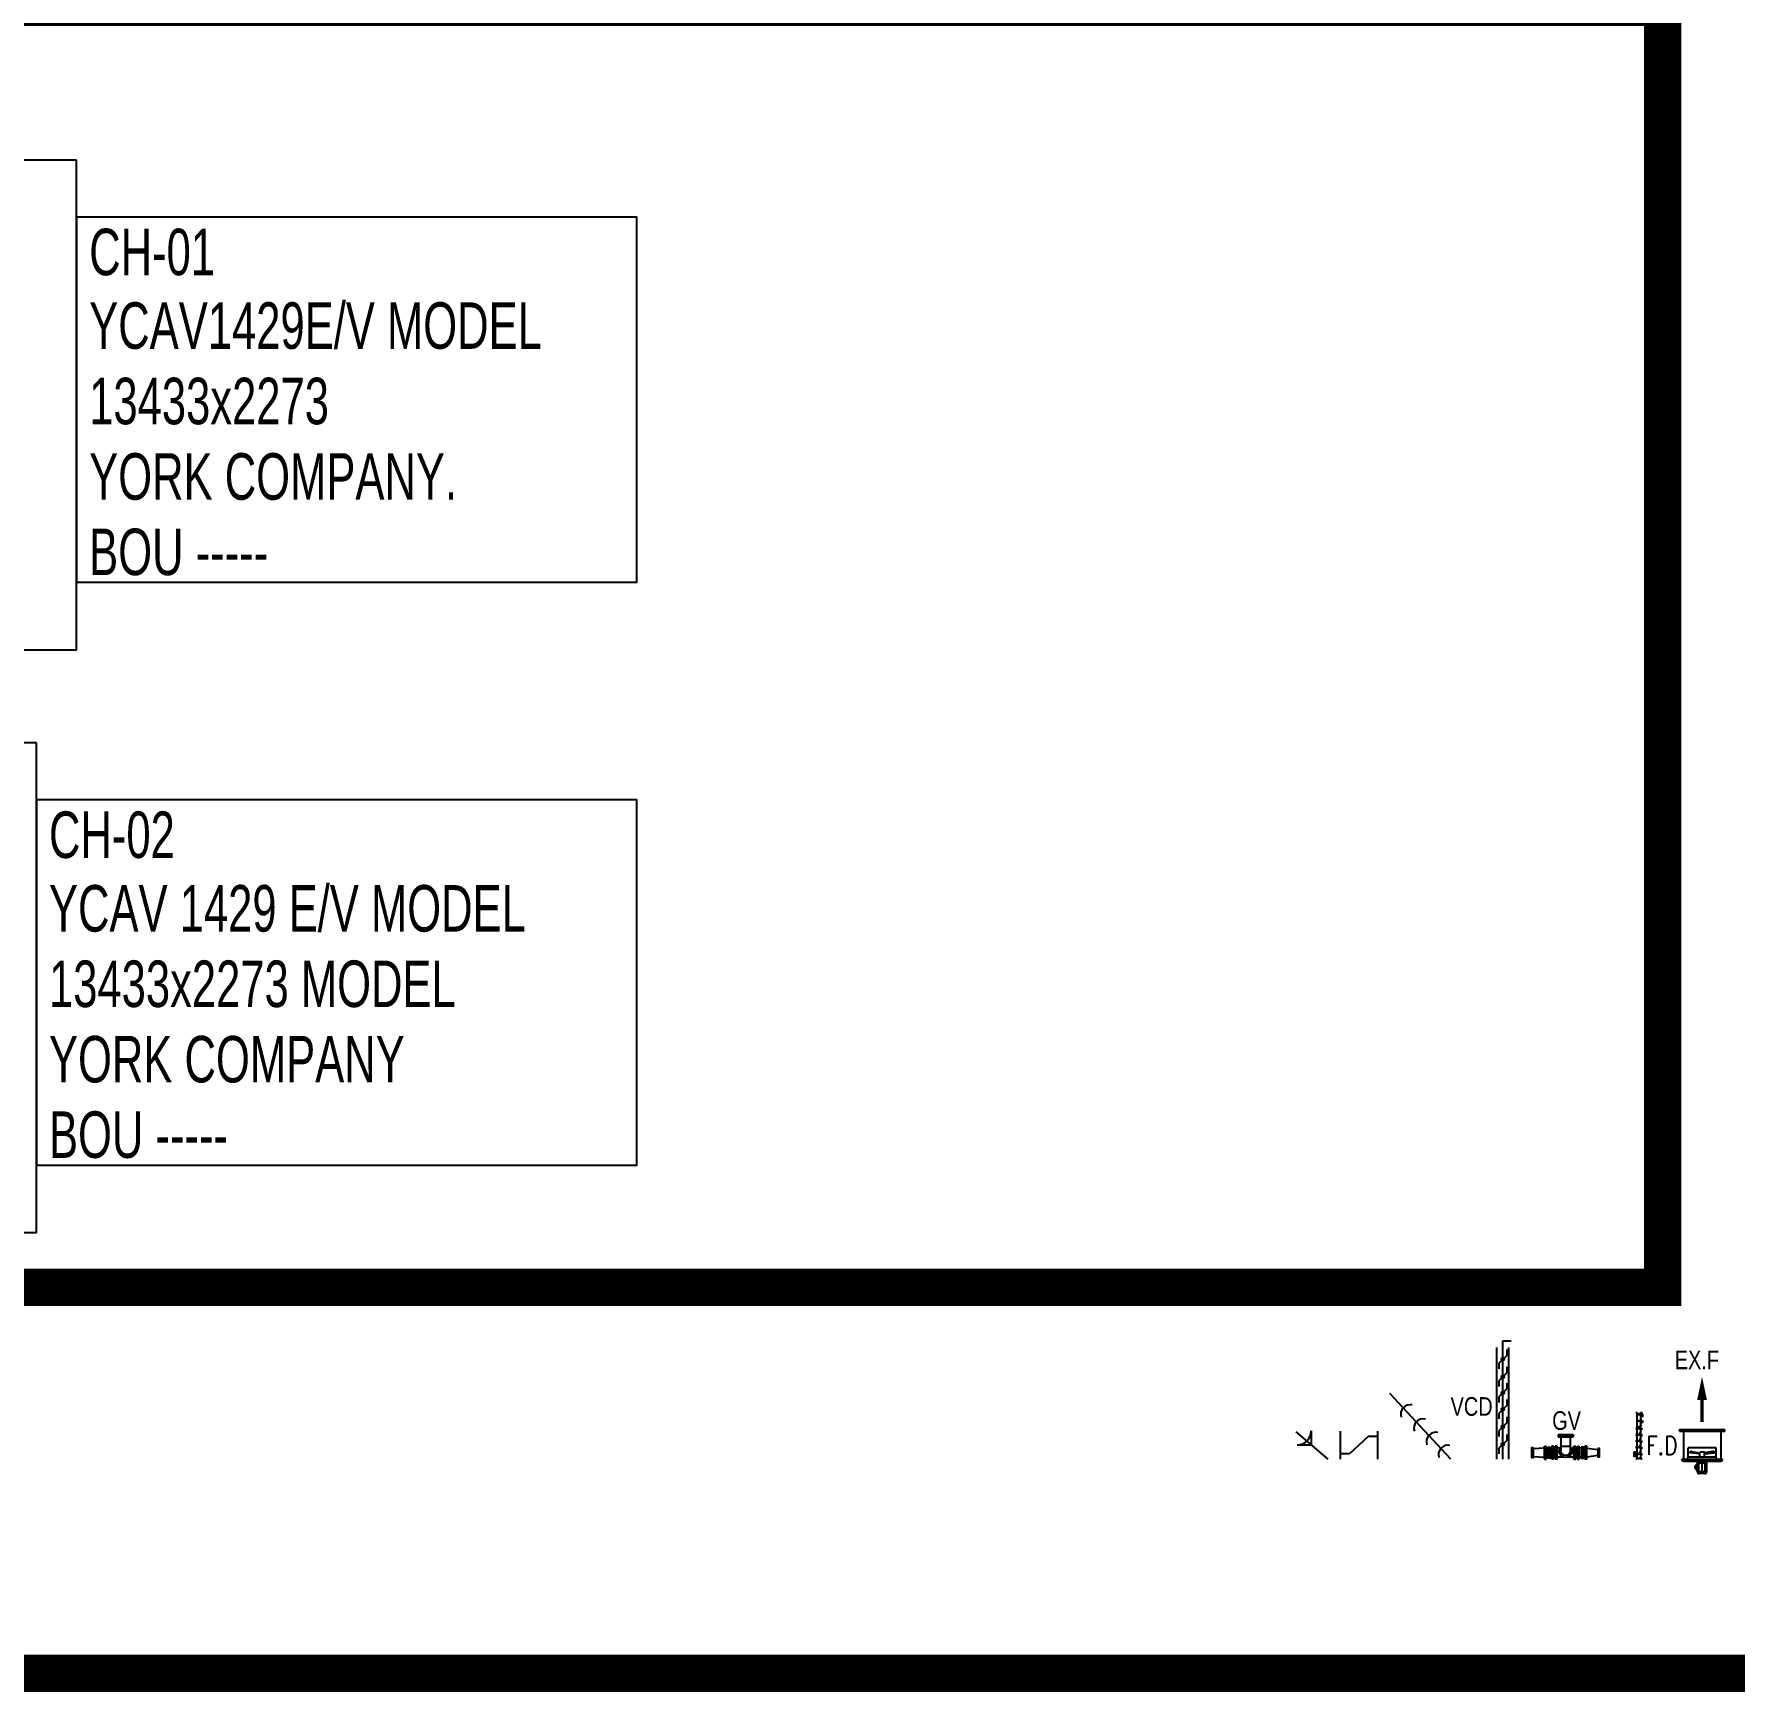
# Model space of a CAD drawing. Header units: millimetres. Extents: x -21221 to 1625077, y -149981 to 356550.
# Drawn here: x 256973 to 266107, y 124224 to 133132 of the extents above; entities that cross this region are included whole.
import ezdxf
from ezdxf.enums import TextEntityAlignment as Align

# ---------------------------------------------------------------- set-up
doc = ezdxf.new("R2010")
doc.units = ezdxf.units.MM
doc.header["$LTSCALE"] = 1000
doc.header["$MEASUREMENT"] = 0
doc.layers.get('0').update_dxf_attribs({"linetype": 'CONTINUOUS'})
for name, color, linetype in [('1-EX-DUCT', 1, 'CONTINUOUS'), ('10- S.D.LINE TEXT', 10, 'CONTINUOUS'), ('12- EQUIPMENT HVAC', 12, 'CONTINUOUS'), ('3-SUPPLY-DUCT', 3, 'CONTINUOUS'), ('4- PIPE RETURN', 4, 'CONTINUOUS'), ('4-TEXT-HVAC', 4, 'CONTINUOUS'), ('AFFFFFFFFA', 31, 'CONTINUOUS')]:
    doc.layers.add(name, color=color, linetype=linetype)
doc.styles.add('ROMANS', font='romans.shx', dxfattribs={"width": 0.85})
doc.styles.add('STENCIL', font='stencil.shx')
doc.styles.add('TEXT-P', font='stencil.shx', dxfattribs={"height": 0.3})

# ---------------------------------------------------------------- blocks, each defined once
blk = doc.blocks.new('A$C0CD54B2B')
at = {"layer": '12- EQUIPMENT HVAC', "color": 12}
for p, q in [((-122.5, 152.5), (-122.5, 150)), ((-122.1, 150), (122, 150)), ((-115, 160), (114.5, 160)), ((-100, 150), (-100, 0)), ((100, 150), (100, 0)), ((122, 152.5), (122, 150)), ((-110, 0), (110, 0)), ((-75, 10), (-75, 61.8)), ((75, 61.8), (-75, 61.8)), ((75, 10), (-75, 10)), ((-12.5, 29.6), (-67, 33.4)), ((-56.3, 41.8), (-12.5, 33.7)), ((-12.5, 10), (-12.5, 36.8)), ((-12.5, 10), (-12.5, 36.8)), ((12.5, 36.8), (-12.5, 36.8)), ((56.3, 41.8), (12.5, 33.7)), ((12.5, 10), (12.5, 36.8)), ((12.5, 29.6), (67, 33.4)), ((12.5, 32.1), (12.5, 29)), ((75, 10), (75, 61.8)), ((-100, -10), (100, -10)), ((-37.5, -48.2), (-37.5, -38.2)), ((-30, -28.2), (-32.5, -28.2)), ((-32.5, -28.2), (-32.5, -58.2)), ((-30, -58.2), (-32.5, -58.2)), ((-30, -28.2), (-30, -58.2)), ((-25, -30.7), (-30, -30.7)), ((-25, -55.7), (-30, -55.7)), ((-25, -67.5), (-25, -19)), ((-25, -19), (25, -19)), ((25, -67.5), (-25, -67.5)), ((-22.7, -67.5), (-22.7, -19)), ((-22.1, -11.9), (-20.2, -10)), ((-21.2, -67.5), (-21.2, -19)), ((-17.4, -67.5), (-17.4, -19)), ((15, -77.5), (-15, -77.5)), ((0, -67.5), (0, -19)), ((17.4, -67.5), (17.4, -19)), ((19.9, -10), (22.1, -12.2)), ((21.2, -67.5), (21.2, -19)), ((22.7, -67.5), (22.7, -19)), ((25, -67.5), (25, -19.3))]:
    blk.add_line(p, q, dxfattribs=at)
at = {"layer": '12- EQUIPMENT HVAC'}
for points in [[(-0.2, 317.9, 52.5, 0, 0), (-0.2, 442.7, 0, 0, 0)], [(-0.2, 200, 17.5, 17.5, 0), (-0.2, 317.9, 0, 0, 0)]]:
    blk.add_lwpolyline(points, format="xyseb", dxfattribs=at)
at = {"layer": '12- EQUIPMENT HVAC', "color": 12}
for centre, radius, start, end in [((-115, 152.5), 7.5, 90, 180), ((114.5, 152.5), 7.5, 0, 90), ((-100, 0), 10, 180, 270), ((-85, 10), 10, 270, 0), ((-57.9, 32.8), 9.14, 79.48499, 175.9712), ((57.9, 32.8), 9.14, 4.0288, 100.51501), ((85, 10), 10, 180, 270), ((100, 0), 10, 270, 0), ((-30, -38.2), 7.5, 109.47122, 180), ((-30, -48.2), 7.5, 180, 250.52878), ((-15, -19), 10, 135, 180), ((-15, -67.5), 10, 180, 270), ((15, -67.5), 10, 270, 0), ((15, -19.3), 10, 0, 45)]:
    blk.add_arc(centre, radius, start, end, dxfattribs=at)
blk = doc.blocks.new('KKKKK')
at = {"color": 12, "linetype": 'Continuous'}
for p, q in [((1300595, -261264), (1300604, -261264)), ((1300604, -261264), (1300604, -261633)), ((1300604, -261270), (1300634, -261270)), ((1300621, -261269), (1300619, -261270)), ((1300622, -261270), (1300621, -261269)), ((1300634, -261264), (1300634, -261633)), ((1300634, -261264), (1300643, -261264)), ((1300634, -261302), (1300639, -261293)), ((1300654, -261304), (1300642, -261292)), ((1300598, -261310), (1300596, -261307)), ((1300598, -261360), (1300596, -261357)), ((1300598, -261410), (1300596, -261407)), ((1300598, -261310), (1300600, -261307)), ((1300598, -261360), (1300600, -261357)), ((1300598, -261410), (1300600, -261407)), ((1300600, -261307), (1300617, -261307)), ((1300600, -261357), (1300617, -261357)), ((1300600, -261407), (1300617, -261407)), ((1300618, -261307), (1300607, -261329)), ((1300618, -261357), (1300607, -261379)), ((1300618, -261406), (1300607, -261428)), ((1300613, -261303), (1300636, -261299)), ((1300613, -261307), (1300613, -261303)), ((1300619, -261310), (1300617, -261307)), ((1300619, -261360), (1300617, -261357)), ((1300619, -261410), (1300617, -261407)), ((1300619, -261310), (1300621, -261307)), ((1300619, -261360), (1300621, -261357)), ((1300619, -261410), (1300621, -261407)), ((1300621, -261307), (1300638, -261307)), ((1300621, -261357), (1300638, -261357)), ((1300621, -261407), (1300638, -261407)), ((1300635, -261302), (1300640, -261294)), ((1300636, -261299), (1300636, -261307)), ((1300650, -261307), (1300638, -261295)), ((1300640, -261303), (1300638, -261307)), ((1300640, -261353), (1300638, -261357)), ((1300640, -261403), (1300638, -261407)), ((1300640, -261303), (1300642, -261307)), ((1300640, -261353), (1300642, -261357)), ((1300640, -261403), (1300642, -261407)), ((1300598, -261460), (1300596, -261456)), ((1300598, -261510), (1300596, -261506)), ((1300598, -261460), (1300600, -261456)), ((1300598, -261510), (1300600, -261506)), ((1300599, -261537), (1300642, -261508)), ((1300600, -261456), (1300617, -261456)), ((1300600, -261506), (1300617, -261506)), ((1300618, -261456), (1300607, -261478)), ((1300618, -261506), (1300607, -261528)), ((1300619, -261460), (1300617, -261456)), ((1300619, -261510), (1300617, -261506)), ((1300619, -261460), (1300621, -261456)), ((1300619, -261510), (1300621, -261506)), ((1300621, -261456), (1300638, -261456)), ((1300621, -261506), (1300638, -261506)), ((1300632, -261562), (1300630, -261565)), ((1300632, -261562), (1300634, -261565)), ((1300640, -261453), (1300638, -261456)), ((1300640, -261503), (1300638, -261506)), ((1300640, -261453), (1300642, -261456)), ((1300640, -261503), (1300642, -261506)), ((1300590, -261568), (1300588, -261565)), ((1300590, -261618), (1300588, -261615)), ((1300590, -261568), (1300592, -261565)), ((1300590, -261618), (1300592, -261615)), ((1300592, -261565), (1300609, -261565)), ((1300592, -261615), (1300609, -261615)), ((1300595, -261620), (1300595, -261633)), ((1300604, -261620), (1300595, -261620)), ((1300595, -261633), (1300604, -261633)), ((1300611, -261565), (1300599, -261587)), ((1300611, -261615), (1300599, -261637)), ((1300604, -261623), (1300634, -261623)), ((1300611, -261568), (1300609, -261565)), ((1300611, -261618), (1300609, -261615)), ((1300611, -261568), (1300613, -261565)), ((1300611, -261618), (1300613, -261615)), ((1300613, -261565), (1300630, -261565)), ((1300613, -261615), (1300630, -261615)), ((1300621, -261622), (1300619, -261623)), ((1300622, -261623), (1300621, -261622)), ((1300632, -261612), (1300630, -261615)), ((1300632, -261612), (1300634, -261615)), ((1300634, -261633), (1300643, -261633))]:
    blk.add_line(p, q, dxfattribs=at)
for points in [[(1300660, -261320), (1300660, -261288), (1300634, -261288)], [(1300634, -261320), (1300660, -261320)]]:
    blk.add_lwpolyline(points, dxfattribs=at)
for centre, radius in [((1300640, -261293), 1.19), ((1300619, -261307), 1.3), ((1300619, -261357), 1.3), ((1300619, -261407), 1.3), ((1300635, -261302), 0.638), ((1300653, -261307), 1.3), ((1300619, -261456), 1.3), ((1300619, -261506), 1.3), ((1300600, -261627), 1.04), ((1300611, -261565), 1.3), ((1300611, -261615), 1.3)]:
    blk.add_circle(centre, radius, dxfattribs=at)
for centre, radius, start, end in [((1300640, -261293), 2.35, 45, 225), ((1300609, -261306), 13.3, 112.0761, 181.6676), ((1300609, -261356), 13.3, 112.0761, 181.6676), ((1300609, -261406), 13.3, 112.0761, 181.6676), ((1300629, -261307), 13.3, 292.0761, 1.6676), ((1300629, -261357), 13.3, 292.0761, 1.6676), ((1300629, -261407), 13.3, 292.0761, 1.6676), ((1300653, -261307), 3.07, 185.1185, 84.8815), ((1300601, -261564), 13.3, 112.0761, 181.6676), ((1300609, -261456), 13.3, 112.0761, 181.6676), ((1300609, -261506), 13.3, 112.0761, 181.6676), ((1300629, -261457), 13.3, 292.0761, 1.6676), ((1300629, -261507), 13.3, 292.0761, 1.6676), ((1300601, -261614), 13.3, 112.0761, 181.6676), ((1300621, -261565), 13.3, 292.0761, 1.6676), ((1300621, -261615), 13.3, 292.0761, 1.6676)]:
    blk.add_arc(centre, radius, start, end, dxfattribs=at)
blk = doc.blocks.new('A$C4A5A799D')
at = {"layer": '3-SUPPLY-DUCT', "linetype": 'Continuous'}
blk.add_line((0, 0), (-329.3, 353.7, 0), dxfattribs=at)
for centre in [(-219.3, 242.1, 0), (-148.7, 166.3, 0), (-81.5, 94), (-16.9, 24.6)]:
    blk.add_arc(centre, 50.6, 77.38, 198.59726, dxfattribs=at)
blk = doc.blocks.new('A$C553B011F')
at = {"layer": '1-EX-DUCT'}
for p, q in [((-200, 150), (-200, 0)), ((-50, 121.7), (-150, 28.3)), ((0, 121.7), (-50, 121.7)), ((0, 150), (0, 0)), ((-150, 28.3), (-200, 28.3))]:
    blk.add_line(p, q, dxfattribs=at)
blk = doc.blocks.new('A$C65656CFC')
at = {"layer": '10- S.D.LINE TEXT', "linetype": 'Continuous'}
for p, q in [((-172, 147), (0, 0)), ((-90.2, 152.2), (-90.2, 77.2)), ((-165.2, 77.2), (-90.2, 77.2))]:
    blk.add_line(p, q, dxfattribs=at)
blk.add_arc((-165.2, 152.2), 75, 270, 0, dxfattribs=at)
blk = doc.blocks.new('gv')
at = {"layer": '4- PIPE RETURN', "color": 4, "linetype": 'Continuous'}
for p, q in [((-174.1, 28.9, -530), (-113.8, 33.8, -530)), ((-113.8, 43.9, -530), (-113.8, -26.1, -530)), ((-113.8, 43.9, -530), (-103.8, 43.9, -530)), ((-103.8, 43.9, -530), (-103.8, -26.1, -530)), ((-103.8, 33.8, 399550), (-93.9, 33.8, 399550)), ((-103.8, 33.8, 399550), (-93.9, 33.8, 399550)), ((-93.9, 29.5, 399550), (-83.9, 29.5, 399550)), ((-93.9, 8.8, 399550), (-83.9, 8.8, 399550)), ((-83.9, 33.8, 399550), (-73.9, 33.8, 399550)), ((-73.9, 43.9, -530), (-73.9, -26.1, -530)), ((-63.9, 43.9, -530), (-73.9, 43.9, -530)), ((-73.9, 33.8, 399550), (-54.9, 33.8, 399550)), ((-63.9, 43.9, -530), (-63.9, -26.1, -530)), ((-54.9, 43.9, -530), (-54.9, -26.1, -530)), ((-44.9, 43.9, -530), (-54.9, 43.9, -530)), ((-44.9, 43.9, -530), (-44.9, -26.1, -530)), ((-9, 33.8, 400164.3), (-44.9, 33.8, 400572.9)), ((-25, -76.5, -530), (-25, 0, -530)), ((44.9, 33.8, 399550), (9, 33.8, 399958.6)), ((25, -76.5, -530), (25, 0, -530)), ((44.9, 43.9, -530), (44.9, -26.1, -530)), ((44.9, 43.9, -530), (54.9, 43.9, -530)), ((54.9, 43.9, -530), (54.9, -26.1, -530)), ((73.9, 33.8, 399550), (54.9, 33.8, 399550)), ((63.9, 43.9, -530), (63.9, -26.1, -530)), ((63.9, 43.9, -530), (73.9, 43.9, -530)), ((73.9, 43.9, -530), (73.9, -26.1, -530)), ((83.9, 33.8, 399550), (73.9, 33.8, 399550)), ((93.9, 29.5, 399550), (83.9, 29.5, 399550)), ((93.9, 8.8, 399550), (83.9, 8.8, 399550)), ((103.8, 33.8, 399550), (93.9, 33.8, 399550)), ((103.8, 33.8, 399550), (93.9, 33.8, 399550)), ((103.8, 43.9, -530), (103.8, -26.1, -530)), ((113.8, 43.9, -530), (103.8, 43.9, -530)), ((113.8, 43.9, -530), (113.8, -26.1, -530)), ((174.1, 24.4, -530), (113.8, 33.8, -530)), ((-113.8, -16.1, -530), (-174.1, -11.1, -530)), ((-113.8, -26.1, -530), (-103.8, -26.1, -530)), ((-103.8, -16.1, 399550), (-93.9, -16.1, 399550)), ((-103.8, -16.1, 399550), (-93.9, -16.1, 399550)), ((-93.9, -11.8, 399550), (-83.9, -11.8, 399550)), ((-83.9, -16.1, 399550), (-73.9, -16.1, 399550)), ((-73.9, -16.1, 399550), (-54.9, -16.1, 399550)), ((-63.9, -26.1, -530), (-73.9, -26.1, -530)), ((-44.9, -26.1, -530), (-54.9, -26.1, -530)), ((-31.1, -16.1, 400434.4), (-44.9, -16.1, 400572.9)), ((-40.5, -76.5, -530), (40.5, -76.5, -530)), ((-40.5, -89.4, -530), (-40.5, -76.5, -530)), ((-40.5, -83, -530), (40.5, -83, -530)), ((-40.5, -89.4, -530), (40.5, -89.5, -530)), ((25, -24.5, -530), (-25, -24.5, -530)), ((31.1, -16.1, 400434.4), (44.9, -16.1, 400572.9)), ((40.5, -89.5, -530), (40.5, -76.5, -530)), ((44.9, -26.1, -530), (54.9, -26.1, -530)), ((73.9, -16.1, 399550), (54.9, -16.1, 399550)), ((63.9, -26.1, -530), (73.9, -26.1, -530)), ((83.9, -16.1, 399550), (73.9, -16.1, 399550)), ((93.9, -11.8, 399550), (83.9, -11.8, 399550)), ((103.8, -16.1, 399550), (93.9, -16.1, 399550)), ((103.8, -16.1, 399550), (93.9, -16.1, 399550)), ((113.8, -26.1, -530), (103.8, -26.1, -530)), ((113.8, -16.1, -530), (174.1, -7.6, -530))]:
    blk.add_line(p, q, dxfattribs=at)
for points, elevation in [([(-174.1, -18.4), (-174.1, 36.2), (-181.9, 36.2), (-181.9, -18.4)], -530), ([(-83.9, -20.1), (-83.9, 37.8), (-93.9, 37.8), (-93.9, -20.1)], 399550), ([(83.9, -20.1), (83.9, 37.8), (93.9, 37.8), (93.9, -20.1)], 399550), ([(174.1, -14.1), (174.1, 30.8), (181.9, 30.8), (181.9, -14.1)], -530)]:
    blk.add_lwpolyline(points, close=True, dxfattribs=dict(at, elevation=elevation))
at = {"layer": '4- PIPE RETURN', "linetype": 'Continuous'}
for radius, start, end in [(35, 315.60653, 224.39347), (25, 0, 180)]:
    blk.add_arc((0, 0, -530), radius, start, end, dxfattribs=at)
blk = doc.blocks.new('CCCC')
at = {"color": 12}
for p, q in [((1303347.2, -279158.1), (1303347.2, -278893.1)), ((1303347.2, -278893.1), (1303365.6, -278893.1)), ((1303333.6, -279158.1), (1303333.6, -278908.1)), ((1303347.2, -278934.3), (1303338, -278943.5)), ((1303347.2, -278934.3), (1303356.4, -278925.1)), ((1303356.4, -278925.1), (1303356.4, -278912.5)), ((1303360.8, -279158.1), (1303360.8, -278908.1)), ((1303338, -278943.5), (1303338, -278956.1)), ((1303347.2, -278973.5), (1303338, -278982.7)), ((1303347.2, -278973.5), (1303356.4, -278964.2)), ((1303356.4, -278964.2), (1303356.4, -278951.7)), ((1303338, -278982.7), (1303338, -278995.3)), ((1303347.2, -279009.5), (1303338, -279018.7)), ((1303347.2, -279009.5), (1303356.4, -279000.2)), ((1303356.4, -279000.2), (1303356.4, -278987.7)), ((1303338, -279018.7), (1303338, -279031.3)), ((1303347.2, -279046.3), (1303338, -279055.5)), ((1303347.2, -279046.3), (1303356.4, -279037)), ((1303356.4, -279037), (1303356.4, -279024.5)), ((1303338, -279055.5), (1303338, -279068.1)), ((1303347.2, -279085.4), (1303338, -279094.6)), ((1303347.2, -279085.4), (1303356.4, -279076.2)), ((1303356.4, -279076.2), (1303356.4, -279063.6)), ((1303338, -279094.6), (1303338, -279107.2)), ((1303347.2, -279124.6), (1303338, -279133.8)), ((1303347.2, -279124.6), (1303356.4, -279115.3)), ((1303356.4, -279115.3), (1303356.4, -279102.8)), ((1303338, -279133.8), (1303338, -279146.4))]:
    blk.add_line(p, q, dxfattribs=at)
for centre in [(1303347.2, -278934.3), (1303347.2, -278973.5), (1303347.2, -279009.5), (1303347.2, -279046.3), (1303347.2, -279085.4), (1303347.2, -279124.6)]:
    blk.add_ellipse(centre, major_axis=(-2.21, 2.21), ratio=1, start_param=-0.785398, end_param=5.497787, dxfattribs=at)

msp = doc.modelspace()

# ---------------------------------------------------------------- linework, layer by layer
at = {"layer": '12- EQUIPMENT HVAC', "color": 212, "const_width": 200}
msp.add_lwpolyline([(314609.5, 173022.5), (293564.5, 173022.5), (293564.5, 208160), (234848.5, 208160), (234848.5, 124323.5), (314609.5, 124323.5), (314609.5, 173022.5)], dxfattribs=at)
msp.add_lwpolyline([(265723.4, 133274.9), (236166.4, 133274.9), (236166.4, 126398), (265723.4, 126398)], close=True, dxfattribs=at)
at = {"layer": '12- EQUIPMENT HVAC', "color": 33}
for points in [[(257202, 132454.8), (243372.7, 132454.8), (243372.7, 129823.5), (257202, 129823.5)], [(257202, 130186), (260211.6, 130186), (260211.6, 132147.7), (257202, 132147.7)], [(256986, 129323.5), (243156.7, 129323.5), (243156.7, 126692.2), (256986, 126692.2)], [(256986, 127054.7), (260211.6, 127054.7), (260211.6, 129016.4), (256986, 129016.4)]]:
    msp.add_lwpolyline(points, close=True, dxfattribs=at)

# ---------------------------------------------------------------- block references
at = {"layer": '12- EQUIPMENT HVAC'}
for name, p in [('A$C0CD54B2B', (265935.7, 125474.5)), ('A$C4A5A799D', (264586.6, 125474.5)), ('A$C65656CFC', (263925.6, 125474.5)), ('A$C553B011F', (264191.7, 125474.5))]:
    msp.add_blockref(name, p, dxfattribs=at)
at = {"layer": '12- EQUIPMENT HVAC', "color": 12, "xscale": 0.6771296244114638, "yscale": 0.6771296244114638, "zscale": 0.6771296245128383, "rotation": 180}
msp.add_blockref('KKKKK', (1146284.5, -51435.3), dxfattribs=at)
at = {"layer": '12- EQUIPMENT HVAC', "xscale": -1, "rotation": 180}
msp.add_blockref('gv', (265202.1, 125518.4, 530), dxfattribs=at)
at = {"layer": 'AFFFFFFFFA', "color": 7, "xscale": 2.400000000139698, "yscale": 2.399999999994179, "zscale": 2.40000000016654}
msp.add_blockref('CCCC', (-2863167.7, 795453.9), dxfattribs=at)

# ---------------------------------------------------------------- texts
at = {"layer": '12- EQUIPMENT HVAC', "color": 4, "style": 'TEXT-P', "width": 0.7}
for s, p in [('CH-01', (257269.5, 131761.1)), ('YCAV1429E/V MODEL', (257269.5, 131365.6)), ('13433x2273', (257269.5, 130960.3)), ('YORK COMPANY.', (257269.5, 130555)), ('BOU -----', (257269.5, 130149.7)), ('CH-02', (257053.5, 128629.8)), ('YCAV 1429 E/V MODEL', (257053.5, 128234.3)), ('13433x2273 MODEL', (257053.5, 127829)), ('YORK COMPANY', (257053.5, 127423.7)), ('BOU -----', (257053.5, 127018.4))]:
    msp.add_text(s, height=250, dxfattribs=at).set_placement(p, align=Align.BOTTOM_LEFT)
at = {"layer": '12- EQUIPMENT HVAC', "color": 4, "ltscale": 0.7, "style": 'STENCIL', "width": 0.8}
msp.add_text('EX.F', height=100, dxfattribs=at).set_placement((265788.9, 125958.1))
at = {"layer": '12- EQUIPMENT HVAC', "color": 4, "style": 'ROMANS', "width": 0.8}
msp.add_text('F.D', height=100, dxfattribs=at).set_placement((265635.8, 125498.3))
at = {"layer": '4-TEXT-HVAC', "style": 'STENCIL', "width": 0.8}
msp.add_text('GV', height=100, rotation=359.94543, dxfattribs=at).set_placement((265130.2, 125632))
at = {"layer": 'AFFFFFFFFA', "color": 4, "linetype": 'Continuous', "style": 'STENCIL', "width": 0.8}
msp.add_text('VCD', height=100, rotation=0.05457, dxfattribs=at).set_placement((264584.5, 125707.6))

doc.saveas('drawing.dxf')
